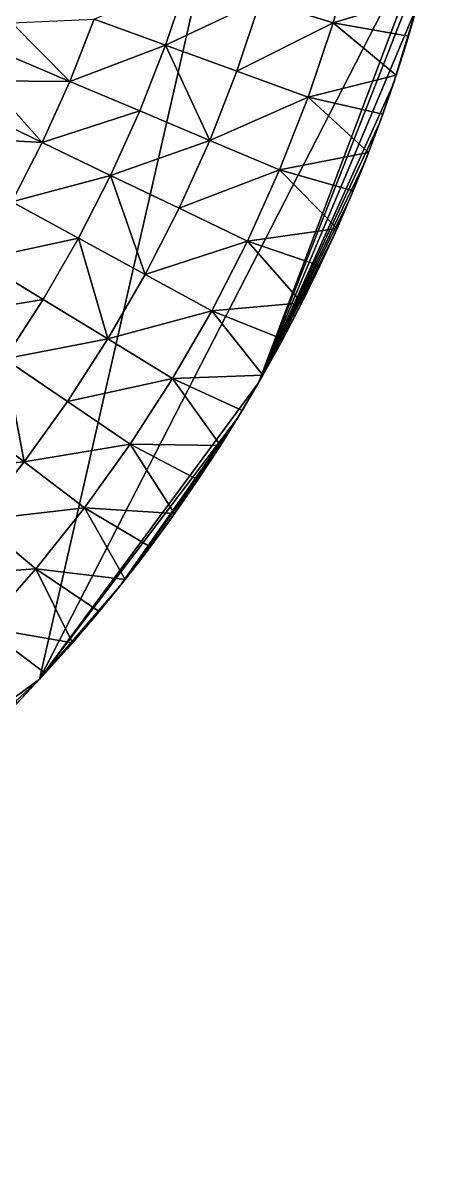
# Model space of a CAD drawing. Header units: millimetres. Extents: x -3250 to 8000, y -3250 to 3250.
# Drawn here: x 2349 to 3186, y -3169 to -914 of the extents above; entities that cross this region are included whole.
import ezdxf

# ---------------------------------------------------------------- set-up
doc = ezdxf.new("R2010")
doc.units = ezdxf.units.MM
doc.header["$MEASUREMENT"] = 0
doc.layers.add('MESH_3D', color=2, linetype='CONTINUOUS')

msp = doc.modelspace()

# ---------------------------------------------------------------- linework, layer by layer
at = {"layer": 'MESH_3D'}
for points in [[(2150.5, 2436.8, 32500), (-2326.6, -2269.3, 32500), (3105.6, 958, 32500)], [(3105.6, 958, 32500), (-2326.6, -2269.3, 32500), (-1962.4, -2590.7, 32500)], [(3105.6, 958, 32500), (-1962.4, -2590.7, 32500), (-1625, -2814.6, 32500)], [(3105.6, 958, 32500), (-1625, -2814.6, 32500), (-723.2, -3168.5, 32500)], [(3105.6, 958, 32500), (-723.2, -3168.5, 32500), (1410.1, -2928.1, 32500)], [(3105.6, 958, 32500), (1410.1, -2928.1, 32500), (2382.4, -2210.6, 32500)], [(3105.6, 958, 32500), (2382.4, -2210.6, 32500), (3185.6, -644, 32500)], [(3185.6, -644, 32500), (2382.4, -2210.6, 32500), (2814.6, -1625, 32500)], [(3185.6, -644, 32500), (2814.6, -1625, 32500), (3168.5, -723.2, 32500)], [(3168.5, -723.2, 32500), (2814.6, -1625, 32500), (3128.5, -880.2, 32500)], [(3004.1, -764.9, 24800), (2962.3, -913.7, 24800), (2818.9, -869.5, 24600)], [(3004.1, -764.9, 24800), (3133.7, -861.6, 25000), (2962.3, -913.7, 24800)], [(2675.6, -825.3, 24400), (2631.1, -957.7, 24400), (2490.2, -906.4, 24200)], [(2818.9, -869.5, 24600), (2631.1, -957.7, 24400), (2675.6, -825.3, 24400)], [(2818.9, -869.5, 24600), (2772.1, -1009, 24600), (2631.1, -957.7, 24400)], [(2962.3, -913.7, 24800), (2772.1, -1009, 24600), (2818.9, -869.5, 24600)], [(2962.3, -913.7, 24800), (3133.7, -861.6, 25000), (3111.2, -939.6, 25000)], [(3128.5, -880.2, 32500), (3111.2, -939.6, 25000), (3133.7, -861.6, 25000)], [(3128.5, -880.2, 32500), (2814.6, -1625, 32500), (3080.8, -1035.1, 32500)], [(3128.5, -880.2, 32500), (3080.8, -1035.1, 32500), (3105.6, -958, 32500)], [(3128.5, -880.2, 32500), (3105.6, -958, 32500), (3111.2, -939.6, 25000)], [(2441.9, -1029.4, 24200), (2303.7, -971.1, 24000), (2327.2, -913.4, 24000)], [(2490.2, -906.4, 24200), (2441.9, -1029.4, 24200), (2327.2, -913.4, 24000)], [(2631.1, -957.7, 24400), (2441.9, -1029.4, 24200), (2490.2, -906.4, 24200)], [(2962.3, -913.7, 24800), (2913, -1060.3, 24800), (2772.1, -1009, 24600)], [(2962.3, -913.7, 24800), (3086.8, -1017, 25000), (2913, -1060.3, 24800)], [(2962.3, -913.7, 24800), (3111.2, -939.6, 25000), (3086.8, -1017, 25000)], [(3105.6, -958, 32500), (3086.8, -1017, 25000), (3111.2, -939.6, 25000)], [(2631.1, -957.7, 24400), (2580.1, -1087.6, 24400), (2441.9, -1029.4, 24200)], [(2718.4, -1145.9, 24600), (2580.1, -1087.6, 24400), (2631.1, -957.7, 24400)], [(2772.1, -1009, 24600), (2718.4, -1145.9, 24600), (2631.1, -957.7, 24400)], [(3105.6, -958, 32500), (3080.8, -1035.1, 32500), (3086.8, -1017, 25000)], [(2441.9, -1029.4, 24200), (2278.8, -1028.2, 24000), (2303.7, -971.1, 24000)], [(2913, -1060.3, 24800), (2718.4, -1145.9, 24600), (2772.1, -1009, 24600)], [(2387.6, -1149.8, 24200), (2252.4, -1084.7, 24000), (2278.8, -1028.2, 24000)], [(2441.9, -1029.4, 24200), (2387.6, -1149.8, 24200), (2278.8, -1028.2, 24000)], [(2580.1, -1087.6, 24400), (2387.6, -1149.8, 24200), (2441.9, -1029.4, 24200)], [(3080.8, -1035.1, 32500), (2814.6, -1625, 32500), (3054, -1111.6, 32500)], [(2913, -1060.3, 24800), (3086.8, -1017, 25000), (3060.4, -1093.8, 25000)], [(3080.8, -1035.1, 32500), (3054, -1111.6, 32500), (3060.4, -1093.8, 25000)], [(3080.8, -1035.1, 32500), (3060.4, -1093.8, 25000), (3086.8, -1017, 25000)], [(2913, -1060.3, 24800), (2856.6, -1204.1, 24800), (2718.4, -1145.9, 24600)], [(2913, -1060.3, 24800), (3032.1, -1170, 25000), (2856.6, -1204.1, 24800)], [(2913, -1060.3, 24800), (3060.4, -1093.8, 25000), (3032.1, -1170, 25000)], [(2387.6, -1149.8, 24200), (2224.7, -1140.5, 24000), (2252.4, -1084.7, 24000)], [(2580.1, -1087.6, 24400), (2522.7, -1214.9, 24400), (2387.6, -1149.8, 24200)], [(2718.4, -1145.9, 24600), (2522.7, -1214.9, 24400), (2580.1, -1087.6, 24400)], [(3054, -1111.6, 32500), (3032.1, -1170, 25000), (3060.4, -1093.8, 25000)], [(3054, -1111.6, 32500), (2814.6, -1625, 32500), (3025.3, -1187.4, 32500)], [(3054, -1111.6, 32500), (3025.3, -1187.4, 32500), (3032.1, -1170, 25000)], [(2387.6, -1149.8, 24200), (2327.3, -1267.4, 24200), (2224.7, -1140.5, 24000)], [(2522.7, -1214.9, 24400), (2327.3, -1267.4, 24200), (2387.6, -1149.8, 24200)], [(2718.4, -1145.9, 24600), (2657.9, -1280, 24600), (2522.7, -1214.9, 24400)], [(2856.6, -1204.1, 24800), (2657.9, -1280, 24600), (2718.4, -1145.9, 24600)], [(2856.6, -1204.1, 24800), (3032.1, -1170, 25000), (3001.9, -1245.3, 25000)], [(3025.3, -1187.4, 32500), (3001.9, -1245.3, 25000), (3032.1, -1170, 25000)], [(3025.3, -1187.4, 32500), (2814.6, -1625, 32500), (2994.8, -1262.4, 32500)], [(3025.3, -1187.4, 32500), (2994.8, -1262.4, 32500), (3001.9, -1245.3, 25000)], [(2522.7, -1214.9, 24400), (2459, -1339.1, 24400), (2327.3, -1267.4, 24200)], [(2590.8, -1410.8, 24600), (2459, -1339.1, 24400), (2522.7, -1214.9, 24400)], [(2657.9, -1280, 24600), (2590.8, -1410.8, 24600), (2522.7, -1214.9, 24400)], [(2856.6, -1204.1, 24800), (2793, -1345, 24800), (2657.9, -1280, 24600)], [(2856.6, -1204.1, 24800), (2969.9, -1319.9, 25000), (2793, -1345, 24800)], [(2856.6, -1204.1, 24800), (3001.9, -1245.3, 25000), (2969.9, -1319.9, 25000)], [(2994.8, -1262.4, 32500), (2814.6, -1625, 32500), (2962.4, -1336.7, 32500)], [(2994.8, -1262.4, 32500), (2962.4, -1336.7, 32500), (2969.9, -1319.9, 25000)], [(2994.8, -1262.4, 32500), (2969.9, -1319.9, 25000), (3001.9, -1245.3, 25000)], [(2459, -1339.1, 24400), (2261.2, -1381.8, 24200), (2327.3, -1267.4, 24200)], [(2793, -1345, 24800), (2590.8, -1410.8, 24600), (2657.9, -1280, 24600)], [(2793, -1345, 24800), (2969.9, -1319.9, 25000), (2936, -1393.7, 25000)], [(2962.4, -1336.7, 32500), (2936, -1393.7, 25000), (2969.9, -1319.9, 25000)], [(2459, -1339.1, 24400), (2389.2, -1460, 24400), (2261.2, -1381.8, 24200)], [(2517.2, -1538.2, 24600), (2389.2, -1460, 24400), (2459, -1339.1, 24400)], [(2590.8, -1410.8, 24600), (2517.2, -1538.2, 24600), (2459, -1339.1, 24400)], [(2793, -1345, 24800), (2722.5, -1482.6, 24800), (2590.8, -1410.8, 24600)], [(2793, -1345, 24800), (2900.3, -1466.6, 25000), (2722.5, -1482.6, 24800)], [(2793, -1345, 24800), (2936, -1393.7, 25000), (2900.3, -1466.6, 25000)], [(2962.4, -1336.7, 32500), (2814.6, -1625, 32500), (2892.1, -1482.7, 32500)], [(2962.4, -1336.7, 32500), (2892.1, -1482.7, 32500), (2928.1, -1410.1, 32500)], [(2962.4, -1336.7, 32500), (2928.1, -1410.1, 32500), (2936, -1393.7, 25000)], [(2389.2, -1460, 24400), (2189.5, -1492.8, 24200), (2261.2, -1381.8, 24200)], [(2928.1, -1410.1, 32500), (2900.3, -1466.6, 25000), (2936, -1393.7, 25000)], [(2722.5, -1482.6, 24800), (2517.2, -1538.2, 24600), (2590.8, -1410.8, 24600)], [(2928.1, -1410.1, 32500), (2892.1, -1482.7, 32500), (2900.3, -1466.6, 25000)], [(2389.2, -1460, 24400), (2313.5, -1577.3, 24400), (2189.5, -1492.8, 24200)], [(2517.2, -1538.2, 24600), (2313.5, -1577.3, 24400), (2389.2, -1460, 24400)], [(2722.5, -1482.6, 24800), (2645.2, -1616.4, 24800), (2517.2, -1538.2, 24600)], [(2722.5, -1482.6, 24800), (2823.4, -1609.7, 25000), (2645.2, -1616.4, 24800)], [(2722.5, -1482.6, 24800), (2900.3, -1466.6, 25000), (2862.7, -1538.6, 25000)], [(2722.5, -1482.6, 24800), (2862.7, -1538.6, 25000), (2823.4, -1609.7, 25000)], [(2892.1, -1482.7, 32500), (2814.6, -1625, 32500), (2854.2, -1554.3, 32500)], [(2892.1, -1482.7, 32500), (2854.2, -1554.3, 32500), (2862.7, -1538.6, 25000)], [(2892.1, -1482.7, 32500), (2862.7, -1538.6, 25000), (2900.3, -1466.6, 25000)], [(2517.2, -1538.2, 24600), (2437.4, -1661.8, 24600), (2313.5, -1577.3, 24400)], [(2645.2, -1616.4, 24800), (2437.4, -1661.8, 24600), (2517.2, -1538.2, 24600)], [(2854.2, -1554.3, 32500), (2814.6, -1625, 32500), (2823.4, -1609.7, 25000)], [(2854.2, -1554.3, 32500), (2823.4, -1609.7, 25000), (2862.7, -1538.6, 25000)], [(2351.5, -1781.2, 24600), (2232, -1690.7, 24400), (2313.5, -1577.3, 24400)], [(2437.4, -1661.8, 24600), (2351.5, -1781.2, 24600), (2313.5, -1577.3, 24400)], [(2645.2, -1616.4, 24800), (2561.3, -1746.3, 24800), (2437.4, -1661.8, 24600)], [(2645.2, -1616.4, 24800), (2739.4, -1748.7, 25000), (2561.3, -1746.3, 24800)], [(2645.2, -1616.4, 24800), (2823.4, -1609.7, 25000), (2782.3, -1679.7, 25000)], [(2645.2, -1616.4, 24800), (2782.3, -1679.7, 25000), (2739.4, -1748.7, 25000)], [(2814.6, -1625, 32500), (2782.3, -1679.7, 25000), (2823.4, -1609.7, 25000)], [(2814.6, -1625, 32500), (2382.4, -2210.6, 32500), (2773.2, -1694.7, 32500)], [(2814.6, -1625, 32500), (2773.2, -1694.7, 32500), (2782.3, -1679.7, 25000)], [(2561.3, -1746.3, 24800), (2351.5, -1781.2, 24600), (2437.4, -1661.8, 24600)], [(2351.5, -1781.2, 24600), (2144.9, -1799.8, 24400), (2232, -1690.7, 24400)], [(2773.2, -1694.7, 32500), (2739.4, -1748.7, 25000), (2782.3, -1679.7, 25000)], [(2773.2, -1694.7, 32500), (2382.4, -2210.6, 32500), (2541, -2026.3, 32500)], [(2773.2, -1694.7, 32500), (2541, -2026.3, 32500), (2730.1, -1763.3, 32500)], [(2773.2, -1694.7, 32500), (2730.1, -1763.3, 32500), (2739.4, -1748.7, 25000)], [(2561.3, -1746.3, 24800), (2471.1, -1871.8, 24800), (2351.5, -1781.2, 24600)], [(2561.3, -1746.3, 24800), (2648.7, -1883.3, 25000), (2471.1, -1871.8, 24800)], [(2561.3, -1746.3, 24800), (2694.9, -1816.6, 25000), (2648.7, -1883.3, 25000)], [(2561.3, -1746.3, 24800), (2739.4, -1748.7, 25000), (2694.9, -1816.6, 25000)], [(2730.1, -1763.3, 32500), (2694.9, -1816.6, 25000), (2739.4, -1748.7, 25000)], [(2351.5, -1781.2, 24600), (2259.8, -1896.2, 24600), (2144.9, -1799.8, 24400)], [(2471.1, -1871.8, 24800), (2259.8, -1896.2, 24600), (2351.5, -1781.2, 24600)], [(2730.1, -1763.3, 32500), (2541, -2026.3, 32500), (2638.8, -1897.2, 32500)], [(2730.1, -1763.3, 32500), (2638.8, -1897.2, 32500), (2685.3, -1830.8, 32500)], [(2730.1, -1763.3, 32500), (2685.3, -1830.8, 32500), (2694.9, -1816.6, 25000)], [(2685.3, -1830.8, 32500), (2648.7, -1883.3, 25000), (2694.9, -1816.6, 25000)], [(2685.3, -1830.8, 32500), (2638.8, -1897.2, 32500), (2648.7, -1883.3, 25000)], [(2471.1, -1871.8, 24800), (2374.7, -1992.6, 24800), (2259.8, -1896.2, 24600)], [(2471.1, -1871.8, 24800), (2551.3, -2013.3, 25000), (2374.7, -1992.6, 24800)], [(2471.1, -1871.8, 24800), (2600.8, -1948.9, 25000), (2551.3, -2013.3, 25000)], [(2471.1, -1871.8, 24800), (2648.7, -1883.3, 25000), (2600.8, -1948.9, 25000)], [(2638.8, -1897.2, 32500), (2600.8, -1948.9, 25000), (2648.7, -1883.3, 25000)], [(2374.7, -1992.6, 24800), (2162.5, -2006.5, 24600), (2259.8, -1896.2, 24600)], [(2638.8, -1897.2, 32500), (2541, -2026.3, 32500), (2590.7, -1962.4, 32500)], [(2638.8, -1897.2, 32500), (2590.7, -1962.4, 32500), (2600.8, -1948.9, 25000)], [(2590.7, -1962.4, 32500), (2551.3, -2013.3, 25000), (2600.8, -1948.9, 25000)], [(2590.7, -1962.4, 32500), (2541, -2026.3, 32500), (2551.3, -2013.3, 25000)], [(2374.7, -1992.6, 24800), (2272.5, -2108.5, 24800), (2162.5, -2006.5, 24600)], [(2374.7, -1992.6, 24800), (2447.6, -2138.2, 25000), (2272.5, -2108.5, 24800)], [(2374.7, -1992.6, 24800), (2500.2, -2076.4, 25000), (2447.6, -2138.2, 25000)], [(2374.7, -1992.6, 24800), (2551.3, -2013.3, 25000), (2500.2, -2076.4, 25000)], [(2541, -2026.3, 32500), (2382.4, -2210.6, 32500), (2436.8, -2150.5, 32500)], [(2541, -2026.3, 32500), (2436.8, -2150.5, 32500), (2489.6, -2089.1, 32500)], [(2541, -2026.3, 32500), (2489.6, -2089.1, 32500), (2500.2, -2076.4, 25000)], [(2541, -2026.3, 32500), (2500.2, -2076.4, 25000), (2551.3, -2013.3, 25000)], [(2489.6, -2089.1, 32500), (2436.8, -2150.5, 32500), (2447.6, -2138.2, 25000)], [(2489.6, -2089.1, 32500), (2447.6, -2138.2, 25000), (2500.2, -2076.4, 25000)], [(2272.5, -2108.5, 24800), (2393.4, -2198.7, 25000), (2337.7, -2257.8, 25000)], [(2272.5, -2108.5, 24800), (2447.6, -2138.2, 25000), (2393.4, -2198.7, 25000)], [(2436.8, -2150.5, 32500), (2393.4, -2198.7, 25000), (2447.6, -2138.2, 25000)], [(2436.8, -2150.5, 32500), (2382.4, -2210.6, 32500), (2393.4, -2198.7, 25000)], [(2382.4, -2210.6, 32500), (2337.7, -2257.8, 25000), (2393.4, -2198.7, 25000)], [(2382.4, -2210.6, 32500), (1410.1, -2928.1, 32500), (2026.3, -2541, 32500)], [(2382.4, -2210.6, 32500), (2026.3, -2541, 32500), (2326.6, -2269.3, 32500)], [(2382.4, -2210.6, 32500), (2326.6, -2269.3, 32500), (2337.7, -2257.8, 25000)]]:
    msp.add_3dface(points, dxfattribs=at)

doc.saveas('drawing.dxf')
